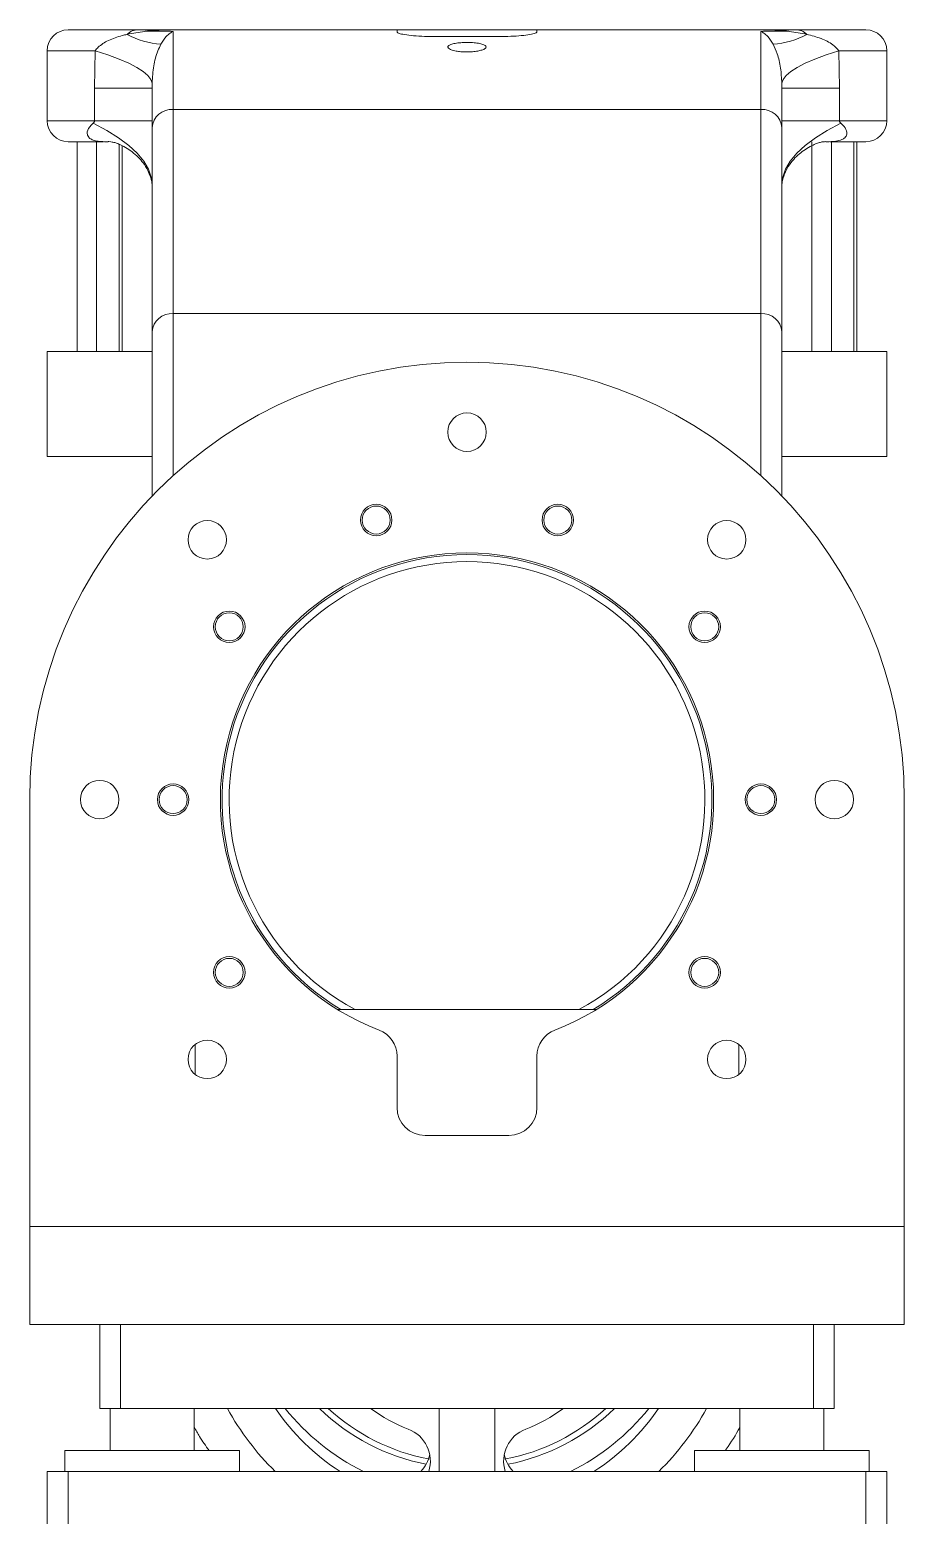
# Model space of a CAD drawing. Header units: millimetres. Extents: x 0 to 1189, y 0 to 841.
# Drawn here: x 458.18 to 483.18, y 561.31 to 603.76 of the extents above; entities that cross this region are included whole.
import ezdxf

# ---------------------------------------------------------------- set-up
doc = ezdxf.new("R2010")
doc.units = ezdxf.units.MM
doc.layers.get('0').update_dxf_attribs({"lineweight": 18})

msp = doc.modelspace()

# ---------------------------------------------------------------- linework, layer by layer
at = {"color": 7, "linetype": 'Continuous', "lineweight": 15}
for p, q in [((459.2768, 603.76), (461.2734, 603.76)), ((461.2734, 603.76), (462.2768, 603.7096)), ((461.2734, 603.76), (466.891, 603.76)), ((462.2768, 603.7096), (462.2768, 601.4824)), ((467.2626, 603.76), (468.6243, 603.76)), ((468.6134, 603.76), (472.7293, 603.76)), ((468.6243, 603.76), (468.6768, 603.757)), ((468.6768, 603.757), (468.6768, 603.6887)), ((472.6768, 603.757), (472.7293, 603.76)), ((472.6768, 603.6887), (472.6768, 603.757)), ((472.7293, 603.76), (474.091, 603.76)), ((474.4626, 603.76), (480.0802, 603.76)), ((479.0768, 603.7096), (480.0802, 603.76)), ((479.0768, 601.4824), (479.0768, 603.7096)), ((480.0802, 603.76), (482.0768, 603.76)), ((469.6768, 603.5669), (471.6768, 603.5669)), ((458.6768, 603.16), (458.6768, 601.16)), ((460.0302, 602.0899), (460.0459, 603.16)), ((481.3078, 603.16), (481.3234, 602.0899)), ((482.6768, 601.16), (482.6768, 603.16)), ((460.0302, 602.0899), (461.6768, 602.0899)), ((460.0302, 601.16), (460.0302, 602.0899)), ((461.6782, 602.2318), (461.6768, 602.0899)), ((461.6768, 600.9628), (461.6768, 602.0899)), ((479.6768, 602.0899), (479.6754, 602.2318)), ((479.6768, 602.0899), (479.6768, 600.9628)), ((479.6768, 602.0899), (481.3234, 602.0899)), ((481.3234, 602.0899), (481.3234, 601.16)), ((460.0302, 601.16), (461.6768, 601.16)), ((462.2768, 601.4824), (462.2768, 595.6468)), ((479.0768, 601.4824), (462.2768, 601.4824)), ((479.0768, 595.6468), (479.0768, 601.4824)), ((479.6768, 601.16), (481.3234, 601.16)), ((461.6768, 595.1272), (461.6768, 600.9628)), ((479.6768, 600.9628), (479.6768, 595.1272)), ((460.2869, 600.56), (459.2768, 600.56)), ((459.5311, 594.56), (459.5311, 600.56)), ((460.0879, 594.56), (460.0879, 600.56)), ((460.7337, 594.56), (460.7337, 600.4869)), ((460.8226, 594.56), (460.8226, 600.4439)), ((480.5341, 594.56), (480.5341, 600.56)), ((482.0768, 600.56), (481.0616, 600.56)), ((481.0957, 594.56), (481.0957, 600.56)), ((481.7384, 594.56), (481.7384, 600.56)), ((481.8195, 594.56), (481.8195, 600.56)), ((462.2768, 595.6468), (479.0768, 595.6468)), ((461.6768, 590.4347), (461.6768, 595.1272)), ((479.6768, 595.1272), (479.6768, 590.4347)), ((458.6768, 594.56), (458.6768, 591.56)), ((461.6768, 594.56), (458.6768, 594.56)), ((482.6768, 594.56), (479.6768, 594.56)), ((482.6768, 591.56), (482.6768, 594.56)), ((461.6768, 591.56), (458.6768, 591.56)), ((482.6768, 591.56), (479.6768, 591.56)), ((458.1768, 569.56), (458.1768, 581.76)), ((483.1768, 581.76), (483.1768, 569.56)), ((467.4768, 575.76), (473.8768, 575.76)), ((468.6768, 574.4264), (468.6768, 572.96)), ((472.6768, 572.96), (472.6768, 574.4264)), ((469.4768, 572.16), (471.8768, 572.16)), ((458.1768, 569.56), (483.1768, 569.56)), ((458.1768, 566.76), (458.1768, 569.56)), ((483.1768, 569.56), (483.1768, 566.76)), ((483.1768, 566.76), (458.1768, 566.76)), ((460.1768, 566.76), (460.1768, 564.36)), ((460.7768, 566.76), (480.5768, 566.76)), ((460.7768, 564.36), (460.7768, 566.76)), ((480.5768, 566.76), (480.5768, 564.36)), ((481.1768, 564.36), (481.1768, 566.76)), ((460.7768, 564.36), (460.1768, 564.36)), ((460.4768, 564.36), (460.4768, 563.16)), ((480.5768, 564.36), (460.7768, 564.36)), ((462.8768, 563.16), (462.8768, 564.36)), ((469.8768, 564.36), (469.8768, 562.56)), ((471.4768, 562.56), (471.4768, 564.36)), ((478.4768, 564.36), (478.4768, 563.16)), ((481.1768, 564.36), (480.5768, 564.36)), ((480.8768, 563.16), (480.8768, 564.36)), ((459.1768, 563.16), (459.1768, 562.56)), ((464.1768, 563.16), (459.1768, 563.16)), ((464.1768, 562.56), (464.1768, 563.16)), ((477.1768, 563.16), (477.1768, 562.56)), ((482.1768, 563.16), (477.1768, 563.16)), ((482.1768, 562.56), (482.1768, 563.16)), ((458.6768, 562.56), (458.6768, 560.16)), ((459.2768, 562.56), (458.6768, 562.56)), ((459.2768, 560.16), (459.2768, 562.56)), ((482.0768, 562.56), (459.2768, 562.56)), ((482.0768, 562.56), (482.0768, 560.16)), ((482.6768, 562.56), (482.0768, 562.56)), ((482.6768, 560.16), (482.6768, 562.56))]:
    msp.add_line(p, q, dxfattribs=at)
at = {"color": 8, "linetype": 'Continuous', "lineweight": 15}
for p, q in [((460.0459, 603.16), (458.6768, 603.16)), ((482.6768, 603.16), (481.3078, 603.16)), ((458.6768, 601.16), (460.0302, 601.16)), ((481.3234, 601.16), (482.6768, 601.16)), ((462.2768, 595.6468), (462.2768, 591.0169)), ((479.0768, 591.0169), (479.0768, 595.6468)), ((462.9022, 574.7597), (462.9022, 573.9111)), ((478.4514, 573.9111), (478.4514, 574.7597))]:
    msp.add_line(p, q, dxfattribs=at)
at = {"color": 7, "linetype": 'Continuous', "lineweight": 15}
for points in [[(460.0459, 603.16), (460.4123, 603.0398), (460.7342, 602.92), (461.0103, 602.801), (461.2397, 602.6832), (461.4218, 602.567), (461.5558, 602.4528), (461.6414, 602.3409), (461.6782, 602.2318)], [(479.6754, 602.2318), (479.7122, 602.3409), (479.7978, 602.4528), (479.9318, 602.567), (480.1139, 602.6832), (480.3433, 602.801), (480.6195, 602.92), (480.9413, 603.0398), (481.3078, 603.16)], [(459.989, 601.0872), (460.3786, 600.8802), (460.7192, 600.6674), (461.0095, 600.4496), (461.2486, 600.2277), (461.4354, 600.0024), (461.5694, 599.7746), (461.6499, 599.5451), (461.6768, 599.3147)], [(479.6768, 599.3147), (479.7037, 599.5451), (479.7843, 599.7746), (479.9182, 600.0024), (480.1051, 600.2277), (480.3441, 600.4496), (480.6345, 600.6674), (480.9751, 600.8802), (481.3647, 601.0872)]]:
    msp.add_lwpolyline(points, dxfattribs=at)
for centre, radius in [((470.6768, 592.26), 0.55), ((468.0811, 589.7489), 0.45), ((468.0811, 589.7489), 0.4), ((473.2726, 589.7489), 0.45), ((473.2726, 589.7489), 0.4), ((463.2522, 589.1846), 0.55), ((478.1014, 589.1846), 0.55), ((463.8811, 586.6974), 0.45), ((477.4726, 586.6974), 0.45), ((463.8811, 586.6974), 0.4), ((477.4726, 586.6974), 0.4), ((460.1768, 581.76), 0.55), ((462.2768, 581.76), 0.45), ((462.2768, 581.76), 0.4), ((479.0768, 581.76), 0.45), ((479.0768, 581.76), 0.4), ((481.1768, 581.76), 0.55), ((463.8811, 576.8226), 0.45), ((463.8811, 576.8226), 0.4), ((477.4726, 576.8226), 0.45), ((477.4726, 576.8226), 0.4), ((463.2522, 574.3354), 0.55), ((478.1014, 574.3354), 0.55)]:
    msp.add_circle(centre, radius, dxfattribs=at)
for centre, radius, start, end in [((459.2768, 603.16), 0.6, 90, 180), ((461.2802, 603.3147), 0.4454, 90.87058, 135.58404), ((480.0734, 603.3147), 0.4454, 44.41597, 89.12922), ((482.0768, 603.16), 0.6, 0, 90), ((462.1235, 605.8125), 2.4755, 242.01883, 265.41974), ((479.2301, 605.8125), 2.4755, 274.58015, 297.98119), ((459.2768, 601.16), 0.6, 180, 270), ((462.2393, 600.9195), 0.5642, 86.18838, 175.59794), ((479.1143, 600.9195), 0.5642, 4.40206, 93.81162), ((482.0768, 601.16), 0.6, 270, 0), ((462.2393, 595.0839), 0.5642, 86.18838, 175.59794), ((479.1143, 595.0839), 0.5642, 4.40206, 93.81162), ((470.6768, 581.76), 12.5, 0, 180), ((470.6768, 581.76), 7.05, 290.89693, 249.10307), ((470.6768, 581.76), 7, 301.00272, 238.99728), ((470.6768, 581.76), 6.8, 298.07249, 241.92751), ((467.8768, 574.4264), 0.8, 0, 69.10307), ((473.4768, 574.4264), 0.8, 110.89693, 180), ((469.4768, 572.96), 0.8, 180, 270), ((471.8768, 572.96), 0.8, 270, 0), ((470.6115, 568.0623), 6.556, 214.38272, 237.06387), ((470.6298, 568.4648), 6.5832, 218.57346, 243.75888), ((470.6598, 568.6844), 6.0295, 225.82329, 258.98683), ((470.6578, 568.0757), 4.6138, 233.64425, 248.88116), ((470.6938, 568.6843), 6.0295, 281.01308, 314.17685), ((470.6964, 568.0747), 4.6127, 291.11706, 306.35766), ((470.7217, 568.4674), 6.5865, 296.2475, 321.42008), ((470.7445, 568.0599), 6.5526, 302.93022, 325.6232), ((468.6484, 562.8545), 0.9808, 342.52661, 69.27932), ((472.7052, 562.8545), 0.9808, 110.71989, 197.47419), ((468.6513, 563.2395), 0.9788, 316.04229, 348.61297), ((472.7021, 563.2394), 0.9787, 191.38456, 223.96019)]:
    msp.add_arc(centre, radius, start, end, dxfattribs=at)
at = {"color": 8, "linetype": 'Continuous', "lineweight": 15}
for centre, radius, start, end in [((470.5709, 568.049), 7.6837, 208.69256, 225.59194), ((470.6616, 568.6486), 5.8318, 227.33911, 259.27298), ((470.6943, 568.6439), 5.8267, 280.71276, 312.6751), ((470.7828, 568.049), 7.6836, 314.40801, 331.30762)]:
    msp.add_arc(centre, radius, start, end, dxfattribs=at)
at = {"color": 7, "linetype": 'Continuous', "lineweight": 15}
for points, knots in [([(460.962, 603.6264), (461.1288, 603.6589), (461.402, 603.712), (461.84, 603.7274), (462.1111, 603.7196), (462.2718, 603.7099), (462.2768, 603.7096)], [0, 0, 0, 0, 0.5182402, 0.8485214, 1.3073369, 1.3221151, 1.3221151, 1.3221151, 1.3221151]), ([(462.2768, 603.7096), (462.2757, 603.7091), (462.2609, 603.7027), (462.2317, 603.6877), (462.1677, 603.6462), (462.0615, 603.5566), (461.9765, 603.424), (461.9258, 603.3449)], [0, 0, 0, 0, 0.00508363, 0.06788815, 0.13064686, 0.28543702, 0.51417748, 0.51417748, 0.51417748, 0.51417748]), ([(466.891, 603.76), (466.9166, 603.76), (466.9678, 603.76), (467.0626, 603.7598), (467.1572, 603.7599), (467.2239, 603.76), (467.2553, 603.76), (467.2626, 603.76)], [0, 0, 0, 0, 0.08636564, 0.17272889, 0.25909526, 0.34545898, 0.3715785, 0.3715785, 0.3715785, 0.3715785]), ([(468.6768, 603.6887), (468.688, 603.6777), (468.7103, 603.6555), (468.8842, 603.6184), (469.14, 603.5871), (469.4212, 603.5694), (469.6053, 603.5676), (469.6768, 603.5669)], [0, 0, 0, 0, 0.219575, 0.4391312, 0.6589361, 0.8775508, 1.016272, 1.016272, 1.016272, 1.016272]), ([(471.6768, 603.5669), (471.7884, 603.5686), (472.0115, 603.5719), (472.3093, 603.5969), (472.5359, 603.6303), (472.6588, 603.6633), (472.6716, 603.6814), (472.6768, 603.6887)], [0, 0, 0, 0, 0.2159473, 0.431847, 0.6490702, 0.8683328, 1.0170715, 1.0170715, 1.0170715, 1.0170715]), ([(474.091, 603.76), (474.1166, 603.76), (474.1678, 603.76), (474.2626, 603.7598), (474.3572, 603.7599), (474.4239, 603.76), (474.4553, 603.76), (474.4626, 603.76)], [0, 0, 0, 0, 0.08636584, 0.17273197, 0.25909583, 0.34545976, 0.37158148, 0.37158148, 0.37158148, 0.37158148]), ([(479.0768, 603.7096), (479.0818, 603.7099), (479.2425, 603.7196), (479.5136, 603.7274), (479.9517, 603.712), (480.2248, 603.6589), (480.3916, 603.6264)], [0, 0, 0, 0, 0.0147782, 0.4735937, 0.8038749, 1.3221151, 1.3221151, 1.3221151, 1.3221151]), ([(479.4278, 603.3449), (479.3771, 603.424), (479.2921, 603.5566), (479.186, 603.6462), (479.1219, 603.6877), (479.0928, 603.7027), (479.0779, 603.7091), (479.0768, 603.7096)], [0, 0, 0, 0, 0.22873962, 0.38352932, 0.44628784, 0.50909217, 0.51417578, 0.51417578, 0.51417578, 0.51417578]), ([(460.0459, 603.16), (460.0748, 603.1934), (460.1771, 603.3118), (460.4367, 603.4703), (460.7288, 603.5736), (460.9148, 603.6157), (460.962, 603.6264)], [0, 0, 0, 0, 0.1394644, 0.4940678, 0.9071753, 1.0476443, 1.0476443, 1.0476443, 1.0476443]), ([(461.9258, 603.3449), (461.8689, 603.2188), (461.7603, 602.9778), (461.6931, 602.5714), (461.6819, 602.3169), (461.6782, 602.2318)], [0, 0, 0, 0, 0.4857345, 0.9279226, 1.1499671, 1.1499671, 1.1499671, 1.1499671]), ([(470.9888, 603.1514), (471.0283, 603.1602), (471.1158, 603.1798), (471.2023, 603.2209), (471.2379, 603.2678), (471.2073, 603.3135), (471.1135, 603.3521), (470.9689, 603.3797), (470.8143, 603.3926), (470.6541, 603.3961), (470.4943, 603.3905), (470.3322, 603.3716), (470.2072, 603.3416), (470.1327, 603.3021), (470.1185, 603.2563), (470.1695, 603.2091), (470.2621, 603.1731), (470.339, 603.1569), (470.3648, 603.1514)], [0, 0, 0, 0, 0.0941795, 0.2083174, 0.3260262, 0.4454556, 0.5641031, 0.6802359, 0.7935021, 0.8625169, 0.9732602, 1.0839706, 1.1956265, 1.3096056, 1.4263618, 1.5453276, 1.6646341, 1.7249848, 1.7249848, 1.7249848, 1.7249848]), ([(479.6754, 602.2318), (479.6671, 602.378), (479.6497, 602.6848), (479.5608, 603.0658), (479.4689, 603.2586), (479.4278, 603.3449)], [0, 0, 0, 0, 0.3847669, 0.8076195, 1.1502895, 1.1502895, 1.1502895, 1.1502895]), ([(480.3916, 603.6264), (480.5287, 603.5916), (480.7917, 603.5247), (481.1119, 603.3664), (481.2514, 603.2194), (481.3078, 603.16)], [0, 0, 0, 0, 0.4118525, 0.7903274, 1.0471495, 1.0471495, 1.0471495, 1.0471495]), ([(470.9888, 603.1514), (470.9375, 603.1434), (470.841, 603.1284), (470.6687, 603.1222), (470.5042, 603.1291), (470.4086, 603.1444), (470.3648, 603.1514)], [0, 0, 0, 0, 0.16660393, 0.31358105, 0.48340987, 0.6271402, 0.6271402, 0.6271402, 0.6271402]), ([(459.989, 601.0872), (459.9943, 601.0921), (460.0047, 601.1018), (460.0171, 601.1177), (460.0251, 601.1333), (460.0289, 601.1454), (460.0301, 601.1545), (460.0302, 601.159), (460.0302, 601.16)], [0, 0, 0, 0, 0.02789392, 0.054229742, 0.067495074, 0.077314146, 0.084149877, 0.086301496, 0.086301496, 0.086301496, 0.086301496]), ([(481.3234, 601.16), (481.3236, 601.1566), (481.324, 601.1486), (481.3279, 601.1346), (481.3406, 601.1093), (481.3543, 601.0967), (481.3647, 601.0872)], [0, 0, 0, 0, 0.006987152, 0.01603283, 0.032823579, 0.086261556, 0.086261556, 0.086261556, 0.086261556]), ([(460.3696, 600.56), (460.3504, 600.5601), (460.2765, 600.5606), (460.1765, 600.5654), (460.0631, 600.5848), (459.9972, 600.6028), (459.9396, 600.6276), (459.8943, 600.6563), (459.8536, 600.6959), (459.819, 600.7606), (459.8187, 600.8836), (459.8906, 600.9954), (459.9685, 601.0681), (459.989, 601.0872)], [0, 0, 0, 0, 0.053478, 0.2057726, 0.2561526, 0.3069077, 0.3403906, 0.3740037, 0.413452, 0.4758719, 0.601171, 0.8955698, 1.0001828, 1.0001828, 1.0001828, 1.0001828]), ([(481.3647, 601.0872), (481.396, 601.057), (481.4769, 600.9791), (481.5413, 600.8574), (481.5303, 600.7417), (481.4851, 600.6791), (481.4434, 600.6448), (481.3971, 600.6194), (481.3366, 600.5965), (481.2234, 600.5696), (481.1034, 600.5613), (481.0168, 600.5604), (480.984, 600.56)], [0, 0, 0, 0, 0.1633877, 0.42291, 0.5532572, 0.6032337, 0.6377995, 0.6725544, 0.7043538, 0.7603307, 0.9093891, 1.0001385, 1.0001385, 1.0001385, 1.0001385]), ([(460.4219, 600.56), (460.4063, 600.56), (460.3889, 600.56), (460.3715, 600.56), (460.3696, 600.56)], [0, 0, 0, 0, 0.046610766, 0.052309036, 0.052309036, 0.052309036, 0.052309036]), ([(460.4219, 600.5617), (460.4285, 600.5618), (460.4757, 600.5627), (460.5273, 600.5535), (460.6245, 600.5313), (460.7487, 600.4846), (460.9156, 600.4001), (461.1213, 600.2637), (461.2851, 600.1194), (461.4337, 599.946), (461.5414, 599.7739), (461.6251, 599.57), (461.6603, 599.445), (461.6766, 599.3621), (461.6785, 599.3104), (461.6789, 599.3157), (461.679, 599.3165)], [0, 0, 0, 0, 0.027927, 0.2021398, 0.3589781, 0.4968756, 0.6297511, 0.7758493, 0.9588434, 1.1510408, 1.3818043, 1.5411689, 1.6427546, 1.7405197, 1.8780095, 1.9009576, 1.9009576, 1.9009576, 1.9009576]), ([(479.6749, 599.3196), (479.6749, 599.3196), (479.6749, 599.3196), (479.681, 599.3917), (479.7085, 599.5107), (479.7827, 599.7078), (479.8746, 599.8771), (479.9958, 600.0431), (480.1592, 600.2032), (480.3397, 600.3393), (480.5375, 600.4539), (480.676, 600.513), (480.7834, 600.5452), (480.852, 600.5592), (480.9093, 600.5605), (480.9337, 600.561)], [0, 0, 0, 0, 0.046769, 0.1812479, 0.3309503, 0.4786859, 0.6247818, 0.8580474, 1.0465041, 1.1977537, 1.3370171, 1.4773245, 1.616383, 1.7770156, 1.8966847, 1.8966847, 1.8966847, 1.8966847]), ([(480.984, 600.56), (480.9821, 600.56), (480.9654, 600.56), (480.9486, 600.56), (480.9337, 600.56)], [0, 0, 0, 0, 0.005697802, 0.050342083, 0.050342083, 0.050342083, 0.050342083]), ([(467.0713, 575.76), (467.0699, 575.76), (467.0668, 575.76), (467.0403, 575.76), (467.0111, 575.76), (466.9939, 575.76)], [0, 0, 0, 0, 0.019411309, 0.043292073, 0.07738173, 0.07738173, 0.07738173, 0.07738173]), ([(467.4768, 575.76), (467.3901, 575.76), (467.2794, 575.76), (467.1587, 575.76), (467.1092, 575.76), (467.0805, 575.76), (467.0718, 575.76), (467.0714, 575.76), (467.0713, 575.76)], [0, 0, 0, 0, 0.21288691, 0.27183305, 0.33111874, 0.36637263, 0.39710655, 0.40555298, 0.40555298, 0.40555298, 0.40555298]), ([(474.2824, 575.76), (474.281, 575.76), (474.278, 575.76), (474.2509, 575.76), (474.1905, 575.76), (474.0629, 575.76), (473.9494, 575.76), (473.8768, 575.76)], [0, 0, 0, 0, 0.03056303, 0.06779588, 0.12425124, 0.2257553, 0.40555298, 0.40555298, 0.40555298, 0.40555298]), ([(474.3618, 575.76), (474.3486, 575.76), (474.3228, 575.76), (474.2951, 575.76), (474.2831, 575.76), (474.2825, 575.76), (474.2824, 575.76)], [0, 0, 0, 0, 0.025148171, 0.04909376, 0.073266458, 0.07942915, 0.07942915, 0.07942915, 0.07942915]), ([(462.8768, 563.8318), (462.9265, 563.7404), (463.0534, 563.5071), (463.209, 563.2913), (463.3036, 563.16)], [0, 0, 0, 0, 0.31196003, 0.79666327, 0.79666327, 0.79666327, 0.79666327]), ([(478.0563, 563.16), (478.0664, 563.1732), (478.2241, 563.3805), (478.3546, 563.6063), (478.4768, 563.8177)], [0, 0, 0, 0, 0.0496959, 0.78106096, 0.78106096, 0.78106096, 0.78106096])]:
    msp.add_open_spline(points, degree=3, knots=knots, dxfattribs=at)

doc.saveas('drawing.dxf')
